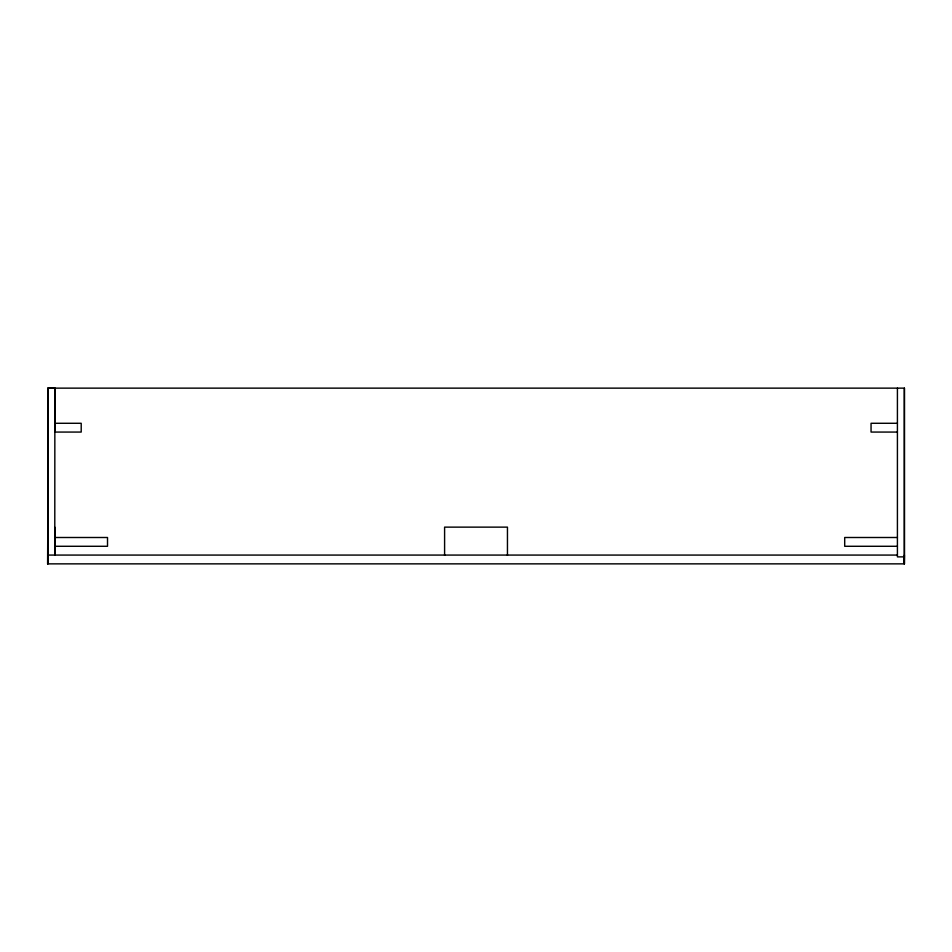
<?xml version="1.0" encoding="UTF-8"?>
<svg xmlns="http://www.w3.org/2000/svg" width="952" height="952" viewBox="0 0 952 952"><rect width="100%" height="100%" fill="white"/><g stroke="black" fill="none" stroke-linecap="round" stroke-linejoin="round"><path stroke-width="1.43" d="M54.776 527.134L54.776 555.075L54.871 388.142L47.79 388.142L47.79 563.858L47.79 388.142L904.4 388.142L904.4 563.858L47.6 563.858L47.79 527.134M904.233 563.858L904.4 555.075M54.859 423.283L81.206 423.283L81.206 432.065L54.859 432.065L54.871 388.142M897.415 423.283L871.056 423.283L871.056 432.065L897.415 432.065M54.788 537.499L107.516 537.499L107.516 546.281L54.847 546.281M897.415 537.499L844.698 537.499L844.698 546.281L897.415 546.281M47.79 555.075L897.415 555.075M904.4 556.872L897.415 556.872L897.415 388.142M904.4 388.142L904.4 563.858M507.452 555.373L507.452 527.134L444.596 527.134L444.596 555.373"/></g></svg>
